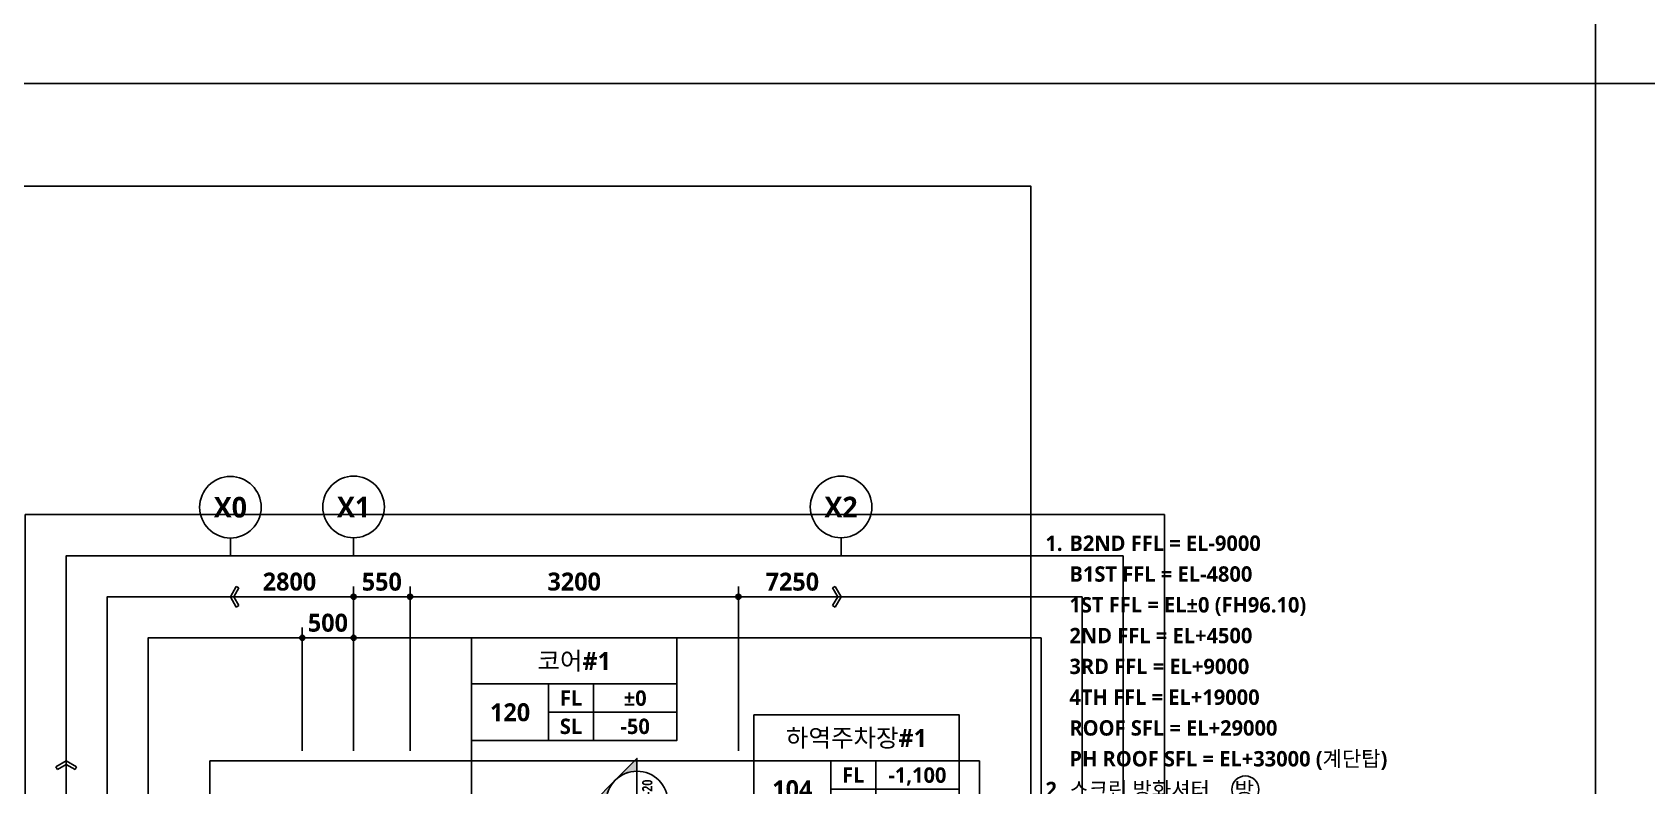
# Model space of a CAD drawing. Header units: millimetres. Extents: x -12482 to 126000, y 0 to 220200.
# Drawn here: x 26769 to 42500, y 22859 to 30200 of the extents above; entities that cross this region are included whole.
import ezdxf
from ezdxf.enums import TextEntityAlignment as Align

# ---------------------------------------------------------------- set-up
doc = ezdxf.new("R2010")
doc.units = ezdxf.units.MM
doc.header["$LTSCALE"] = 60
doc.layers.get('Defpoints').update_dxf_attribs({"color": 153})
for name, color, linetype in [('A-ANNO-GRA1', 7, 'Continuous'), ('A-ANNO-NOTE', 7, 'Continuous'), ('A-ANNO-TEXT1', 7, 'Continuous'), ('A-ANNO-TEXT2', 3, 'Continuous'), ('A-ANNO-TITL', 7, 'Continuous'), ('A-ST-AXIS-BUB', 7, 'Continuous'), ('A-ST-AXIS-DIM', 7, 'Continuous'), ('AA-MKXS', 3, 'Continuous')]:
    doc.layers.add(name, color=color, linetype=linetype)
doc.layers.add('Defpoint', color=161, linetype='Continuous', plot=False)
doc.layers.add('G(그리드1)', color=185, linetype='Continuous', plot=False)
doc.styles.add('2020음성 1차', font='NanumGothicBold.ttf')
doc.styles.add('SAMOO', font='romans.shx', dxfattribs={"bigfont": 'whgtxt.shx'})
doc.styles.add('SH_나눔', font='')
doc.styles.add('SH_대대리576', font='')
doc.styles.add('SH_진천_나눔', font='')
doc.styles.get('SH_나눔').set_extended_font_data('NanumGothic', bold=True)
doc.styles.get('SH_대대리576').set_extended_font_data('NanumGothic', bold=True)
doc.styles.get('SH_진천_나눔').set_extended_font_data('NanumGothic', bold=True)
doc.dimstyles.new('SHP 50', dxfattribs={"dimscale": 50, "dimtxt": 3.5, "dimasz": 1, "dimexe": 2, "dimexo": 2, "dimgap": 1, "dimtad": 1, "dimdec": 0, "dimzin": 0, "dimdsep": 46, "dimtxsty": 'SH_진천_나눔', "dimblk": 'DIMDOT', "dimcen": 0.09, "dimclrd": 256, "dimclre": 256, "dimclrt": 3, "dimadec": 0, "dimazin": 1, "dimtfac": 1, "dimtdec": 0, "dimtix": 1, "dimtmove": 2, "dimatfit": 0, "dimldrblk": 'DIMDOT', "dimfxl": 1, "dimtolj": 1, "dimtzin": 0, "dimlwd": -1, "dimlwe": -1, "dimarcsym": 0})

# ---------------------------------------------------------------- blocks, each defined once
blk = doc.blocks.new('DIMDOT')
at = {"color": 0}
blk.add_line((-2, 0), (2, 0), dxfattribs=at)
for radius in [0.5, 0.25]:
    blk.add_circle((0, 0), radius, dxfattribs=at)
blk = doc.blocks.new('*D17066')
at = {"layer": 'A-ST-AXIS-DIM'}
for p, q in [((29900, 23200), (29900, 24800)), ((29950, 24700), (30400, 24700)), ((30450, 23200), (30450, 24800))]:
    blk.add_line(p, q, dxfattribs=at)
at = {"layer": 'Defpoints', "color": 0}
for p in [(30450, 24700), (29900, 23100), (30450, 23100)]:
    blk.add_point(p, dxfattribs=at)
at = {"layer": 'A-ST-AXIS-DIM', "linetype": 'ByBlock', "xscale": 50, "yscale": 50, "zscale": 50, "rotation": 180}
blk.add_blockref('DIMDOT', (29900, 24700), dxfattribs=at)
at = {"layer": 'A-ST-AXIS-DIM', "linetype": 'ByBlock', "xscale": 50, "yscale": 50, "zscale": 50}
blk.add_blockref('DIMDOT', (30450, 24700), dxfattribs=at)
at = {"layer": 'A-ST-AXIS-DIM', "color": 3, "insert": (30175, 24846), "char_height": 175, "attachment_point": 5, "style": 'SH_진천_나눔'}
blk.add_mtext('\\A1;550', dxfattribs=at)
blk = doc.blocks.new('A-ST-AXIS-BUB-1')
at = {"layer": 'A-ST-AXIS-BUB'}
blk.add_line((0, 350), (0, 0), dxfattribs=at)
blk.add_circle((0, 950), 600, dxfattribs=at)
blk = doc.blocks.new('arrow1')
at = {"color": 0}
for p, q in [((0, 0), (0.286, 0.501)), ((0, 0), (0.286, -0.501)), ((0.165, 0), (0.41, 0.429)), ((0.165, 0), (0.41, -0.429)), ((0.286, 0.501), (0.41, 0.43)), ((0.286, -0.501), (0.41, -0.43))]:
    blk.add_line(p, q, dxfattribs=at)
blk = doc.blocks.new('*D17067')
at = {"layer": 'A-ST-AXIS-DIM'}
for p, q in [((30450, 23200), (30450, 24800)), ((33600, 24700), (30500, 24700)), ((33650, 23200), (33650, 24800))]:
    blk.add_line(p, q, dxfattribs=at)
at = {"layer": 'Defpoints', "color": 0}
for p in [(30450, 24700), (30450, 23100), (33650, 23100)]:
    blk.add_point(p, dxfattribs=at)
at = {"layer": 'A-ST-AXIS-DIM', "linetype": 'ByBlock', "xscale": 50, "yscale": 50, "zscale": 50, "rotation": 180}
blk.add_blockref('DIMDOT', (30450, 24700), dxfattribs=at)
at = {"layer": 'A-ST-AXIS-DIM', "linetype": 'ByBlock', "xscale": 50, "yscale": 50, "zscale": 50}
blk.add_blockref('DIMDOT', (33650, 24700), dxfattribs=at)
at = {"layer": 'A-ST-AXIS-DIM', "color": 3, "insert": (32050, 24847), "char_height": 175, "attachment_point": 5, "style": 'SH_진천_나눔'}
blk.add_mtext('\\A1;3200', dxfattribs=at)
blk = doc.blocks.new('G$C9D92D8A7')
at = {"layer": 'A-ANNO-GRA1'}
for p, q in [((0, 11), (40, 11)), ((15, 11), (15, 0)), ((23.75, 11), (23.75, 0)), ((15, 5.5), (40, 5.5))]:
    blk.add_line(p, q, dxfattribs=at)
blk.add_lwpolyline([(0, 20), (0, 0), (40, 0), (40, 20)], close=True, dxfattribs=at)
at = {"style": '2020음성 1차'}
for tag, height, p in [('실명', 3.5, (20, 15.5)), ('마감레벨', 3, (31.875, 8.25)), ('실번호', 3.5, (7.5, 5.5)), ('구조레벨', 3, (31.875, 2.75))]:
    blk.add_attdef(tag, text='', height=height, dxfattribs=at).set_placement(p, align=Align.MIDDLE_CENTER)
at = {"layer": 'A-ANNO-TEXT1', "style": 'SH_나눔'}
for s, p in [('FL', (19.375, 8.25)), ('SL', (19.375, 2.75))]:
    blk.add_text(s, height=3, dxfattribs=at).set_placement(p, align=Align.MIDDLE)
blk = doc.blocks.new('*D17709')
at = {"layer": 'A-ST-AXIS-DIM'}
for p, q in [((29400, 23200), (29400, 24400)), ((29900, 23200), (29900, 24400)), ((29350, 24300), (29300, 24300)), ((29400, 24300), (29900, 24300)), ((29950, 24300), (30000, 24300))]:
    blk.add_line(p, q, dxfattribs=at)
at = {"layer": 'Defpoints', "color": 0}
for p in [(29900, 24300), (29400, 23100), (29900, 23100)]:
    blk.add_point(p, dxfattribs=at)
at = {"layer": 'A-ST-AXIS-DIM', "linetype": 'ByBlock', "xscale": 50, "yscale": 50, "zscale": 50}
blk.add_blockref('DIMDOT', (29400, 24300), dxfattribs=at)
at = {"layer": 'A-ST-AXIS-DIM', "linetype": 'ByBlock', "xscale": 50, "yscale": 50, "zscale": 50, "rotation": 180}
blk.add_blockref('DIMDOT', (29900, 24300), dxfattribs=at)
at = {"layer": 'A-ST-AXIS-DIM', "color": 3, "insert": (29650, 24446), "char_height": 175, "attachment_point": 5, "style": 'SH_진천_나눔'}
blk.add_mtext('\\A1;500', dxfattribs=at)
blk = doc.blocks.new('*U15083')
at = {"layer": 'AA-MKXS'}
blk.add_hatch(color=3, dxfattribs=at).paths.add_polyline_path([(0, 8.49), (-4.24, 4.24, -0.414214), (4.24, 4.24)])
h = blk.add_hatch(color=3, dxfattribs=at)
h.paths.add_polyline_path([(-8.49, 0), (-6, 0, -0.198912), (-4.24, 4.24)])
h.paths.add_polyline_path([(6, 0), (8.49, 0), (4.24, 4.24, -0.198912)])
at = {"layer": 'AA-MKXS', "color": 3, "linetype": 'Continuous', "ltscale": 5}
blk.add_line((-6, 0), (6, 0), dxfattribs=at)
at = {"layer": 'AA-MKXS', "color": 3}
for points in [[(4.24, 4.24, 0.414214), (-4.24, 4.24), (0, 8.49)], [(-4.24, 4.24, 0.198912), (-6, 0), (-8.49, 0)], [(8.49, 0), (6, 0, 0.198912), (4.24, 4.24)]]:
    blk.add_lwpolyline(points, format="xyb", close=True, dxfattribs=at)
at = {"layer": 'AA-MKXS', "color": 3, "linetype": 'Continuous', "ltscale": 5}
blk.add_circle((0, 0), 6, dxfattribs=at)
at = {"layer": 'AA-MKXS', "style": 'SAMOO', "width": 0.85}
blk.add_attdef('ViewNUM', text='', height=2.5, dxfattribs=at).set_placement((0, 1), align=Align.BOTTOM_CENTER)
blk.add_attdef('SheetNUM', text='', height=2.5, dxfattribs=at).set_placement((0, -1), align=Align.TOP_CENTER)
blk = doc.blocks.new('G$C3CD03619')
at = {"layer": 'A-ANNO-GRA1'}
for centre in [(11731, 11592), (11731, 9792)]:
    blk.add_circle(centre, 792, dxfattribs=at)
at = {"layer": 'A-ANNO-NOTE', "style": 'SH_대대리576'}
for s, p in [('방', (11108, 11142)), ('갑', (11108, 9342))]:
    blk.add_text(s, height=900, dxfattribs=at).set_placement(p)
at = {"layer": 'A-ANNO-TITL', "style": 'SH_대대리576'}
for s, p in [('1.', (547, 25992)), ('2.', (547, 11592)), ('3.', (547, 7992)), ('4.', (547, 6192)), ('5.', (547, -8208)), ('6.', (547, -13608))]:
    blk.add_text(s, height=900, dxfattribs=at).set_placement(p, align=Align.MIDDLE_CENTER)
for s, p in [('B2ND FFL = EL-9000', (1447, 25992)), ('B1ST FFL = EL-4800', (1447, 24192)), ('1ST FFL = EL%%p0 (FH96.10)', (1447, 22392)), ('2ND FFL = EL+4500', (1447, 20592)), ('3RD FFL = EL+9000', (1447, 18792)), ('4TH FFL = EL+19000', (1447, 16992)), ('ROOF SFL = EL+29000', (1447, 15192)), ('PH ROOF SFL = EL+33000 (계단탑)', (1447, 13392)), ('스크린 방화셔터', (1447, 11592)), ('갑종 방화문', (1447, 9792)), ('실내 마감은 실내재료마감표 참조.', (1447, 7992)), ('엘리베이터 시공 시 전문업체의 시공상세도', (1447, 6192)), ('를 작성하여 공사감독자의 승인을 득한 후', (1447, 4392)), ('시공할 것. (엘리베이터 설치를 위한 승강로', (1447, 2592)), ('내부의 구조물은 엘리베이터 공사분임.)', (1447, 792)), ('-ELEV 설치용 구조부재(후크 포함) 는 전문', (1447, -1008)), ('업체 선정 후 구조계산을 반영하여', (1447, -2808)), ('시공상세도를 작성(필요시 구조보강) 하고', (1447, -4608)), ('공사감독자의 승인을 득한 후 시공할 것.', (1447, -6408)), ('(특별)피난계단의 적용시 마감재료는 불연', (1447, -8208)), ('재료 인증제품(불연성능 시험성적서 확보)', (1447, -10008)), ('으로서 공사감독자의 승인을 득한 후', (1447, -11808)), ('화물용 승강기 및 수직반송기 는 업체선정후', (1447, -13608)), ('시공상세도를 작성(필요시 구조보강) 하고', (1447, -15408)), ('공사감독자의 승인을 득한 후 시공할 것.', (1447, -17208))]:
    blk.add_text(s, height=900, dxfattribs=at).set_placement(p, align=Align.MIDDLE_LEFT)

msp = doc.modelspace()

# ---------------------------------------------------------------- linework, layer by layer
msp.add_lwpolyline([(31050, 19750), (31050, 23300)])
at = {"layer": 'A-ST-AXIS-DIM'}
for p, q in [((29850, 24700), (28700, 24700)), ((29900, 23200), (29900, 24800)), ((33650, 23200), (33650, 24800)), ((34650, 24700), (33700, 24700)), ((27100, 21150), (27100, 23100))]:
    msp.add_line(p, q, dxfattribs=at)
at = {"layer": 'Defpoint'}
for points in [[(0, 59400), (42000, 59400), (42000, 29700), (0, 29700)], [(42000, 59400), (84000, 59400), (84000, 29700), (42000, 29700)], [(0, 29700), (42000, 29700), (42000, 0), (0, 0)], [(42000, 29700), (84000, 29700), (84000, 0), (42000, 0)], [(1000, 1000), (36500, 1000), (36500, 28700), (1000, 28700)]]:
    msp.add_lwpolyline(points, close=True, dxfattribs=at)
at = {"layer": 'Defpoints'}
for points in [[(42000, 0), (42000, 29700), (0, 29700), (0, 0)], [(84000, 0), (84000, 29700), (42000, 29700), (42000, 0)], [(36500, 1000), (36500, 28700), (1000, 28700), (1000, 1000)]]:
    msp.add_lwpolyline(points, close=True, dxfattribs=at)
at = {"layer": 'G(그리드1)'}
for points in [[(37800, 25500), (26700, 25500), (26700, 4200), (37800, 4200)], [(37400, 25100), (27100, 25100), (27100, 5400), (37400, 5400)], [(37000, 24700), (27500, 24700), (27500, 5800), (37000, 5800)], [(36600, 24300), (27900, 24300), (27900, 6200), (36600, 6200)], [(36000, 23100), (28500, 23100), (28500, 7000), (36000, 7000)]]:
    msp.add_lwpolyline(points, close=True, dxfattribs=at)

# ---------------------------------------------------------------- block references
at = {"xscale": 0.1666666666666667, "yscale": 0.1666666666666667, "zscale": 0.1666666666666667}
msp.add_blockref('G$C3CD03619', (36633.7, 20889.8), dxfattribs=at)
ref = msp.add_blockref('*U15083', (32661.5, 22700), dxfattribs=dict(xscale=-50, yscale=50, zscale=50, rotation=89.99999999999967))
ref.add_attrib('SheetNUM', 'A-500-20', dxfattribs={"layer": 'AA-MKXS', "height": 100, "rotation": 90, "style": '2020음성 1차', "width": 0.8}).set_placement((32711.5, 22700), align=Align.TOP_CENTER)
ref.add_attrib('ViewNUM', '1', dxfattribs={"layer": 'AA-MKXS', "height": 125, "rotation": 90, "style": '2020음성 1차'}).set_placement((32611.5, 22700), align=Align.BOTTOM_CENTER)
at = {"layer": 'A-ANNO-TEXT1'}
ref = msp.add_blockref('G$C9D92D8A7', (31050, 23300), dxfattribs=dict(at, xscale=50, yscale=50, zscale=50))
ref.add_attrib('실명', '코어#1', dxfattribs={"layer": 'A-ANNO-TEXT2', "height": 175, "style": '2020음성 1차'}).set_placement((32050, 24075, 171666.7), align=Align.MIDDLE_CENTER)
ref.add_attrib('실번호', '120', dxfattribs={"layer": 'A-ANNO-TEXT2', "height": 175, "style": '2020음성 1차'}).set_placement((31425, 23575, 171666.7), align=Align.MIDDLE_CENTER)
ref.add_attrib('마감레벨', '%%p0', dxfattribs={"height": 150, "style": '2020음성 1차'}).set_placement((32643.7, 23712.5, 171666.7), align=Align.MIDDLE_CENTER)
ref.add_attrib('구조레벨', '-50', dxfattribs={"height": 150, "style": '2020음성 1차'}).set_placement((32643.7, 23437.5, 171666.7), align=Align.MIDDLE_CENTER)
ref = msp.add_blockref('G$C9D92D8A7', (33800, 22550), dxfattribs=dict(at, xscale=50, yscale=50, zscale=50))
ref.add_attrib('실명', '하역주차장#1', dxfattribs={"layer": 'A-ANNO-TEXT2', "height": 175, "style": '2020음성 1차'}).set_placement((34800, 23325), align=Align.MIDDLE_CENTER)
ref.add_attrib('실번호', '104', dxfattribs={"layer": 'A-ANNO-TEXT2', "height": 175, "style": '2020음성 1차'}).set_placement((34175, 22825), align=Align.MIDDLE_CENTER)
ref.add_attrib('마감레벨', '-1,100', dxfattribs={"height": 150, "style": '2020음성 1차'}).set_placement((35393.7, 22962.5), align=Align.MIDDLE_CENTER)
ref.add_attrib('구조레벨', '-1,350', dxfattribs={"height": 150, "style": '2020음성 1차'}).set_placement((35393.7, 22687.5), align=Align.MIDDLE_CENTER)
at = {"layer": 'A-ST-AXIS-BUB', "xscale": 0.5, "yscale": 0.5, "zscale": 0.5}
for p in [(28700, 25097.5), (29900, 25100), (34650, 25100)]:
    msp.add_blockref('A-ST-AXIS-BUB-1', p, dxfattribs=at)
at = {"layer": 'A-ST-AXIS-DIM'}
for name, p, xscale, yscale, zscale, rotation in [('arrow1', (28700, 24700), -200, 200, 200, 179.9999999999859), ('DIMDOT', (33650, 24700), 50, 50, 50, 180), ('arrow1', (34650, 24700), 200, 200, 200, 180.0000000000134), ('arrow1', (27100, 23100), 200, 200, 200, 270.0000000000144)]:
    msp.add_blockref(name, p, dxfattribs=dict(at, xscale=xscale, yscale=yscale, zscale=zscale, rotation=rotation))
at = {"layer": 'A-ST-AXIS-DIM', "xscale": 50, "yscale": 50, "zscale": 50}
msp.add_blockref('DIMDOT', (29900, 24700), dxfattribs=at)

# ---------------------------------------------------------------- texts
at = {"layer": 'A-ANNO-TEXT1', "style": 'SH_진천_나눔'}
for s, p in [('X0', (28700, 25572.5)), ('X1', (29900, 25575)), ('X2', (34650, 25575))]:
    msp.add_text(s, height=200, dxfattribs=at).set_placement(p, align=Align.MIDDLE_CENTER)
at = {"layer": 'A-ST-AXIS-DIM', "color": 3, "char_height": 175, "attachment_point": 5, "style": 'SH_진천_나눔'}
for s, insert in [('\\A1;2800', (29275, 24846.6)), ('\\A1;7250', (34175, 24846))]:
    msp.add_mtext(s, dxfattribs=dict(at, insert=insert))

# ---------------------------------------------------------------- dimensions: what is measured, and where the dimension line sits
at = {"layer": 'A-ST-AXIS-DIM'}
dim = msp.add_linear_dim(base=(30450, 24700), p1=(29900, 23100), p2=(30450, 23100), dimstyle='SHP 50', dxfattribs=at)
dim.commit()
dim.dimension.update_dxf_attribs({"geometry": '*D17066', "text_midpoint": (30175, 24846.2)})
for base, p1, p2, angle, picture, middle in [((30450, 24700), (33650, 23100), (30450, 23100), 180, '*D17067', (32050, 24846.6)), ((29900, 24300), (29400, 23100), (29900, 23100), 0, '*D17709', (29650, 24446.2))]:
    dim = msp.add_linear_dim(base=base, p1=p1, p2=p2, angle=angle, dimstyle='SHP 50', dxfattribs=at)
    dim.commit()
    dim.dimension.update_dxf_attribs({"geometry": picture, "text_midpoint": middle})

doc.saveas('drawing.dxf')
